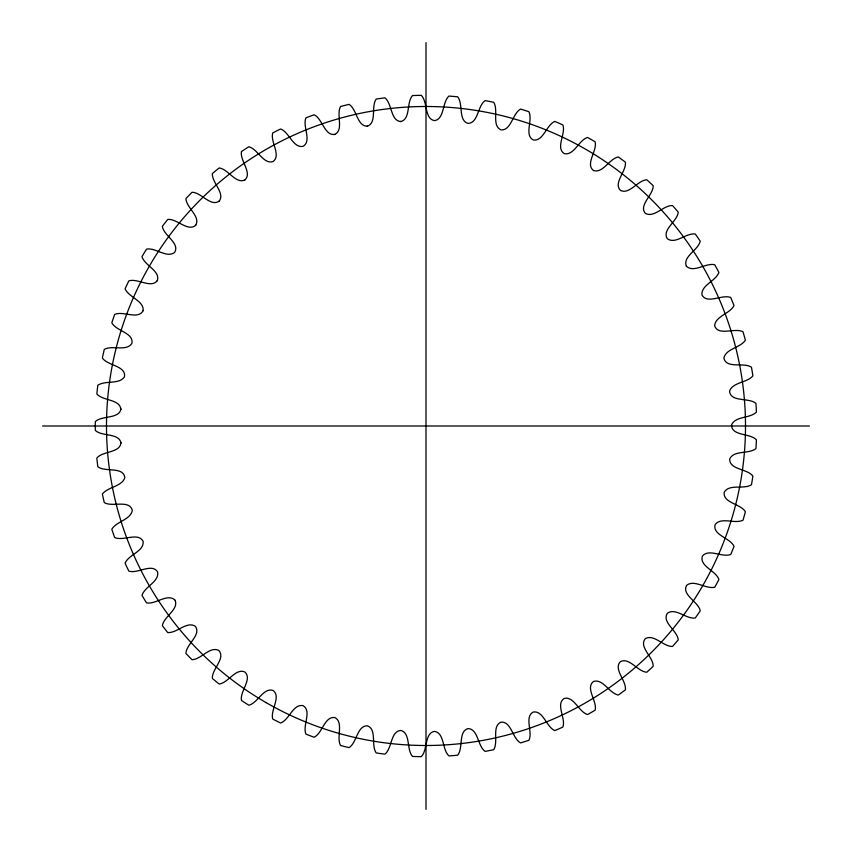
<?xml version="1.0" encoding="UTF-8"?>
<svg xmlns="http://www.w3.org/2000/svg" width="852" height="852" viewBox="0 0 852 852"><rect width="100%" height="100%" fill="white"/><g stroke="black" fill="none" stroke-linecap="round" stroke-linejoin="round"><path stroke-width="1.28" d="M120.963 409.365C119.589 398.864 103.124 401.079 96.84 393.986A330.714 330.714 0 0 1 97.81 385.264C105.573 380.056 119.024 384.848 124.456 376.85C126.405 365.657 107.405 365.764 102.368 357.968A330.714 330.714 0 0 1 104.285 349.405C112.485 344.826 126.341 351.833 131.879 343.431C134.083 332.802 115.968 331.045 111.814 322.78A330.714 330.714 0 0 1 114.658 314.473C123.007 310.543 137.864 320.043 143.04 310.863M120.984 408.981C118.992 419.28 102.016 415.222 95.317 421.612A330.714 330.714 0 0 0 95.317 430.388C101.931 436.82 119.067 432.656 120.984 443.019M143.115 310.682C144.339 301.054 128.812 297.305 125.074 288.839A330.714 330.714 0 0 1 128.822 280.904C137.545 277.912 151.262 288.988 157.428 280.436M157.237 280.777C160.9 271.042 144.35 265.451 141.986 256.569A330.714 330.714 0 0 1 146.587 249.093C155.831 247.517 166.417 258.305 174.511 252.565C180.486 243.267 163.52 235.514 162.349 226.355A330.714 330.714 0 0 1 167.737 219.433C176.918 218.41 187.877 232.223 195.758 225.226M195.502 225.514C201.306 216.834 186.215 207.739 185.917 198.559A330.714 330.714 0 0 1 192.03 192.275C201.264 192.275 210.636 207.206 219.241 201.115M218.953 201.381C225.737 193.393 211.637 182.679 212.393 173.531A330.714 330.714 0 0 1 219.166 167.95C228.293 169.133 235.621 184.107 244.844 180.017M244.929 179.964C252.533 172.764 239.71 160.581 241.457 151.56A330.714 330.714 0 0 1 248.805 146.768C257.751 148.94 263.385 164.628 273.002 161.582C281.565 155.341 269.999 141.709 272.768 132.933A330.714 330.714 0 0 1 280.606 128.971C289.254 132.113 293.12 148.323 303.024 146.363C312.237 141.07 302.204 126.277 305.943 117.853A330.714 330.714 0 0 1 314.164 114.775C322.503 118.716 324.612 136.224 334.996 134.382M334.623 134.499C344.208 130.111 335.954 114.498 340.566 106.511A330.714 330.714 0 0 1 349.075 104.359C356.935 109.194 357.105 126.82 367.627 126.139M367.244 126.213C377.244 122.89 370.769 106.489 376.233 99.056A330.714 330.714 0 0 1 384.923 97.852C392.208 103.518 390.44 121.059 400.962 121.538M400.578 121.57C410.888 119.365 406.255 102.357 412.506 95.562A330.714 330.714 0 0 1 421.271 95.328C427.885 101.761 424.2 119.003 434.616 120.633C444.637 118.907 442.071 102.229 448.929 96.084A330.714 330.714 0 0 1 457.684 96.808C463.488 103.965 458.067 120.356 467.961 123.412C478.313 123.157 477.546 105.914 485.086 100.611A330.714 330.714 0 0 1 493.702 102.293C498.75 110.014 491.38 126.043 501.178 129.909C511.349 130.409 512.489 113.582 520.529 109.088A330.714 330.714 0 0 1 528.9 111.708C533.096 119.919 523.895 135.223 533.384 140.005C543.384 141.421 546.345 125.031 554.812 121.41A330.714 330.714 0 0 1 562.852 124.935C566.143 133.54 555.206 147.928 564.28 153.605C574.024 155.895 578.742 140.133 587.539 137.428A330.714 330.714 0 0 1 595.143 141.815C597.444 150.729 585.047 163.818 593.407 170.464C602.843 173.819 609.265 158.674 618.307 156.949A330.714 330.714 0 0 1 625.379 162.146C626.678 171.263 612.939 182.903 620.501 190.433C629.511 194.81 637.562 180.454 646.732 179.74A330.714 330.714 0 0 1 653.196 185.683C653.505 194.884 638.329 205.172 645.369 213.394C654.24 218.155 663.101 205.396 672.484 205.513A330.714 330.714 0 0 1 678.256 212.137C677.51 221.328 661.493 229.731 667.372 238.752C675.604 244.652 685.924 232.777 695.243 233.97A330.714 330.714 0 0 1 700.248 241.18C698.086 250.328 683.038 256.09 686.148 265.856M42.6 426L809.4 426M174.852 599.914C167.056 593.226 155.895 604.537 146.587 602.907A330.714 330.714 0 0 1 141.986 595.431C144.68 586.41 159.622 581.746 157.567 571.82C151.72 562.852 137.513 574.088 128.822 571.096A330.714 330.714 0 0 1 125.074 563.161C128.716 554.492 144.126 551.5 143.147 541.403C138.29 531.829 122.997 541.467 114.658 537.527A330.714 330.714 0 0 1 111.814 529.22C116.617 521.2 130.814 519.795 132.326 510.241C129.184 499.304 112.262 507.472 104.285 502.595A330.714 330.714 0 0 1 102.368 494.032C108.119 486.705 121.772 486.705 124.85 477.716C123.423 466.108 105.147 472.519 97.81 466.736A330.714 330.714 0 0 1 96.84 458.014C102.709 450.889 120.196 453.147 120.963 442.635M175.065 600.223C179.058 609.478 163.797 616.592 162.349 625.645A330.714 330.714 0 0 0 167.737 632.567C177.109 633.249 186.758 620.82 195.31 626.263C201.7 634.9 186.13 644.24 185.917 653.441A330.714 330.714 0 0 0 192.03 659.725C201.423 659.373 209.645 645.954 218.74 650.427C226.1 658.298 211.562 669.299 212.393 678.469A330.714 330.714 0 0 0 219.166 684.049C228.293 682.825 235.535 668.053 244.769 671.919C252.746 679.001 239.657 691.419 241.457 700.44A330.714 330.714 0 0 0 248.805 705.232C257.751 703.06 263.385 687.372 273.002 690.418C281.565 696.659 269.999 710.291 272.768 719.067A330.714 330.714 0 0 0 280.606 723.028C289.265 719.919 293.163 703.507 303.11 705.68C312.151 711.069 302.236 725.712 305.943 734.147A330.714 330.714 0 0 0 314.164 737.225C322.471 733.242 324.559 716.106 334.804 717.554C344.07 722.187 336.007 737.481 340.566 745.489A330.714 330.714 0 0 0 349.075 747.641C356.892 742.763 357.084 725.499 367.436 725.819C377.148 729.418 370.822 745.479 376.233 752.944A330.714 330.714 0 0 0 384.923 754.148C392.165 748.439 390.45 731.261 400.77 730.441C410.824 732.954 406.308 749.611 412.506 756.438A330.714 330.714 0 0 0 421.271 756.672C427.842 750.207 424.253 733.316 434.413 731.367C444.68 732.763 442.028 749.813 448.929 755.916A330.714 330.714 0 0 0 457.684 755.192C463.488 748.035 458.067 731.644 467.961 728.588C478.313 728.843 477.546 746.086 485.086 751.389A330.714 330.714 0 0 0 493.702 749.707C498.686 741.954 491.498 726.266 500.997 722.134C511.306 721.25 512.446 738.471 520.529 742.912A330.714 330.714 0 0 0 528.9 740.292C533.075 732.07 523.969 716.915 533.299 712.027C543.342 710.408 546.334 727.001 554.812 730.59A330.714 330.714 0 0 0 562.852 727.065C566.143 718.46 555.206 704.072 564.28 698.395C574.024 696.105 578.742 711.867 587.539 714.572A330.714 330.714 0 0 0 595.143 710.185C597.444 701.271 585.047 688.182 593.407 681.536C602.843 678.181 609.265 693.326 618.307 695.051A330.714 330.714 0 0 0 625.379 689.854C626.678 680.737 612.939 669.097 620.501 661.567C629.511 657.19 637.562 671.546 646.732 672.26A330.714 330.714 0 0 0 653.196 666.317C653.505 657.116 638.329 646.828 645.369 638.606C654.24 633.845 663.101 646.604 672.484 646.487A330.714 330.714 0 0 0 678.256 639.863C677.51 630.672 661.493 622.269 667.372 613.248C675.604 607.348 685.924 619.223 695.243 618.03A330.714 330.714 0 0 0 700.248 610.82C698.555 601.757 681.131 594.824 686.712 585.239C694.55 579.264 705.594 589.286 714.732 587.252A330.714 330.714 0 0 0 718.918 579.53C716.117 570.68 698.8 566.069 702.474 555.941C709.226 548.368 721.889 557.709 730.718 554.503A330.714 330.714 0 0 0 734.03 546.377C730.345 537.878 712.293 535.152 715.126 524.64C721.111 516.557 734.573 524.321 743.008 520.199A330.714 330.714 0 0 0 745.393 511.754C740.782 503.702 722.624 503.021 724.221 492.243C729.291 483.542 743.519 489.783 751.453 484.756A330.714 330.714 0 0 0 752.891 476.098C747.396 468.6 729.195 469.889 729.717 458.93C733.945 449.877 748.578 454.425 755.937 448.599A330.714 330.714 0 0 0 756.416 439.834C750.133 432.954 731.889 436.288 731.495 425.127C735.042 415.936 749.696 418.694 756.416 412.166A330.714 330.714 0 0 0 755.937 403.401C748.951 397.256 730.739 402.57 729.536 391.238C732.592 382.069 746.842 383.017 752.891 375.902A330.714 330.714 0 0 0 751.453 367.244C743.785 361.887 726.213 369.235 723.859 357.968C726.074 348.617 740.122 347.957 745.393 340.246A330.714 330.714 0 0 0 743.008 331.801C734.797 327.349 718.417 336.444 714.615 325.794C715.392 316.103 729.706 313.93 734.03 305.623A330.714 330.714 0 0 0 730.718 297.497C722.123 294.004 707.128 304.643 701.942 294.92C701.047 285.037 715.637 281.267 718.918 272.47A330.714 330.714 0 0 0 714.732 264.748C705.541 262.64 693.869 273.194 686.403 266.271M426 42.6L426 809.4M266.25 702.698A319.5 319.5 0 0 0 745.5 426A319.5 319.5 0 0 0 266.25 149.302A319.5 319.5 0 0 0 266.25 702.698"/></g></svg>
